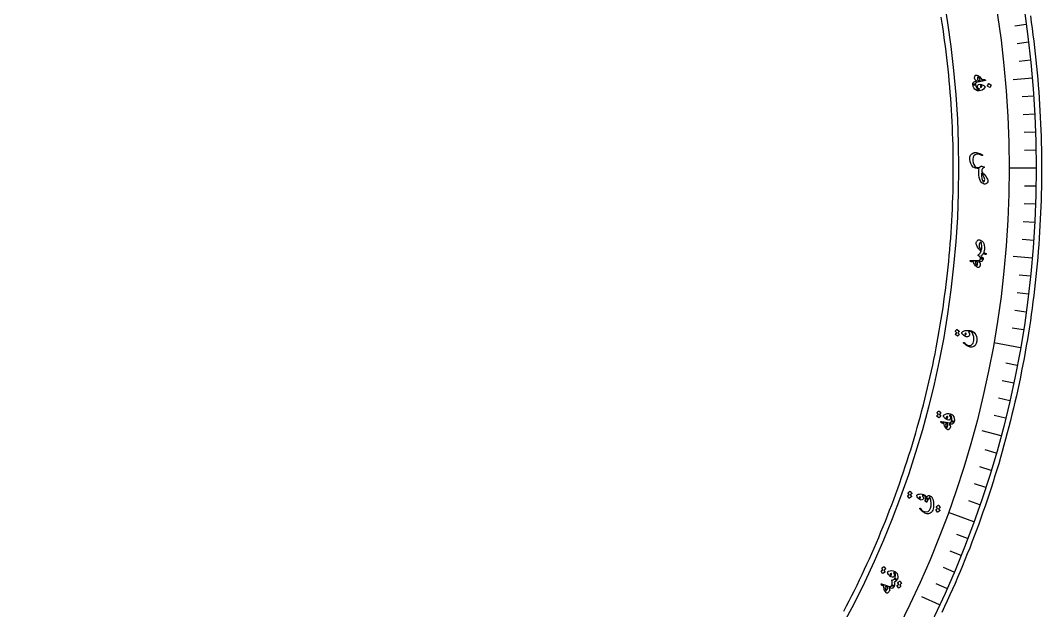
# Model space of a CAD drawing. Header units: millimetres. Extents: x -140 to 140, y -140 to 181.
# Drawn here: x 2.4 to 140, y -59.6 to 19.9 of the extents above; entities that cross this region are included whole.
import ezdxf

# ---------------------------------------------------------------- set-up
doc = ezdxf.new("R2010")
doc.units = ezdxf.units.MM
for name, color, linetype in [('CUT_INNER', 6, 'Continuous'), ('CUT_OUTER', 1, 'Continuous'), ('ENGRAVE', 7, 'Continuous'), ('ENGRAVE_FINE', 8, 'Continuous'), ('TEXT', 5, 'Continuous')]:
    doc.layers.add(name, color=color, linetype=linetype)

msp = doc.modelspace()

# ---------------------------------------------------------------- linework, layer by layer
at = {"layer": 'CUT_INNER'}
msp.add_lwpolyline([(113.3425, -59.6916), (113.7066, -58.995), (114.0665, -58.2962), (114.422, -57.5952), (114.7733, -56.892), (115.1202, -56.1867), (115.4628, -55.4793), (115.801, -54.7698), (116.1349, -54.0582), (116.4644, -53.3446), (116.7895, -52.629), (117.1103, -51.9114), (117.4266, -51.1919), (117.7385, -50.4704), (118.0459, -49.747), (118.349, -49.0217), (118.6475, -48.2946), (118.9416, -47.5657), (119.2312, -46.835), (119.5164, -46.1026), (119.797, -45.3683), (120.0731, -44.6324), (120.3447, -43.8948), (120.6118, -43.1556), (120.8743, -42.4147), (121.1323, -41.6722), (121.3857, -40.9282), (121.6346, -40.1826), (121.8788, -39.4355), (122.1185, -38.687), (122.3536, -37.9369), (122.5841, -37.1855), (122.8099, -36.4326), (123.0311, -35.6784), (123.2478, -34.9228), (123.4597, -34.1659), (123.667, -33.4077), (123.8697, -32.6483), (124.0677, -31.8876), (124.261, -31.1258), (124.4496, -30.3627), (124.6336, -29.5985), (124.8129, -28.8332), (124.9874, -28.0669), (125.1573, -27.2994), (125.3225, -26.531), (125.4829, -25.7615), (125.6386, -24.9911), (125.7896, -24.2197), (125.9358, -23.4474), (126.0773, -22.6742), (126.2141, -21.9002), (126.3461, -21.1254), (126.4733, -20.3497), (126.5958, -19.5733), (126.7135, -18.7962), (126.8265, -18.0183), (126.9346, -17.2398), (127.038, -16.4606), (127.1366, -15.6808), (127.2305, -14.9004), (127.3195, -14.1195), (127.4037, -13.338), (127.4832, -12.556), (127.5578, -11.7735), (127.6276, -10.9906), (127.6927, -10.2073), (127.7529, -9.4236), (127.8083, -8.6396), (127.8589, -7.8552), (127.9047, -7.0705), (127.9457, -6.2856), (127.9819, -5.5004), (128.0132, -4.715), (128.0397, -3.9294), (128.0614, -3.1437), (128.0783, -2.3579), (128.0904, -1.572), (128.0976, -0.786), (128.1, 0), (128.0976, 0.786), (128.0904, 1.572), (128.0783, 2.3579), (128.0614, 3.1437), (128.0397, 3.9294), (128.0132, 4.715), (127.9819, 5.5004), (127.9457, 6.2856), (127.9047, 7.0705), (127.8589, 7.8552), (127.8083, 8.6396), (127.7529, 9.4236), (127.6927, 10.2073), (127.6276, 10.9906), (127.5578, 11.7735), (127.4832, 12.556), (127.4037, 13.338), (127.3195, 14.1195), (127.2305, 14.9004), (127.1366, 15.6808), (127.038, 16.4606), (126.9346, 17.2398), (126.8265, 18.0183), (126.7135, 18.7962), (126.5958, 19.5733), (126.4733, 20.3497)], dxfattribs=at)
at = {"layer": 'CUT_OUTER'}
msp.add_lwpolyline([(138.4847, 20.5423), (138.6081, 19.6922), (138.7264, 18.8413), (138.8394, 17.9897), (138.9471, 17.1375), (139.0497, 16.2846), (139.147, 15.4311), (139.239, 14.577), (139.3259, 13.7224), (139.4074, 12.8673), (139.4838, 12.0116), (139.5548, 11.1555), (139.6207, 10.299), (139.6812, 9.4421), (139.7365, 8.5849), (139.7866, 7.7273), (139.8314, 6.8695), (139.8709, 6.0114), (139.9051, 5.153), (139.9341, 4.2945), (139.9578, 3.4358), (139.9763, 2.5769), (139.9895, 1.718), (139.9974, 0.859), (140, 0), (139.9974, -0.859), (139.9895, -1.718), (139.9763, -2.5769), (139.9578, -3.4358), (139.9341, -4.2945), (139.9051, -5.153), (139.8709, -6.0114), (139.8314, -6.8695), (139.7866, -7.7273), (139.7365, -8.5849), (139.6812, -9.4421), (139.6207, -10.299), (139.5548, -11.1555), (139.4838, -12.0116), (139.4074, -12.8673), (139.3259, -13.7224), (139.239, -14.577), (139.147, -15.4311), (139.0497, -16.2846), (138.9471, -17.1375), (138.8394, -17.9897), (138.7264, -18.8413), (138.6081, -19.6922), (138.4847, -20.5423), (138.3561, -21.3916), (138.2222, -22.2401), (138.0831, -23.0878), (137.9389, -23.9347), (137.7894, -24.7806), (137.6348, -25.6256), (137.4749, -26.4696), (137.3099, -27.3126), (137.1398, -28.1546), (136.9644, -28.9956), (136.7839, -29.8354), (136.5983, -30.6742), (136.4075, -31.5117), (136.2116, -32.3481), (136.0105, -33.1833), (135.8044, -34.0172), (135.5931, -34.8499), (135.3767, -35.6812), (135.1552, -36.5112), (134.9286, -37.3398), (134.697, -38.167), (134.4603, -38.9928), (134.2185, -39.8171), (133.9716, -40.6399), (133.7198, -41.4611), (133.4628, -42.2808), (133.2009, -43.0989), (132.9339, -43.9154), (132.662, -44.7303), (132.385, -45.5434), (132.1031, -46.3549), (131.8162, -47.1646), (131.5243, -47.9725), (131.2275, -48.7786), (130.9257, -49.5829), (130.619, -50.3853), (130.3074, -51.1858), (129.9909, -51.9844), (129.6694, -52.781), (129.3431, -53.5757), (129.012, -54.3683), (128.6759, -55.1589), (128.3351, -55.9474), (127.9894, -56.7338), (127.6388, -57.518), (127.2835, -58.3001), (126.9234, -59.08), (126.5585, -59.8577)], dxfattribs=at)
at = {"layer": 'ENGRAVE'}
for points in [[(138.756, 12.1396), (136.1479, 11.9114)], [(139.286, 0), (135.6208, 0)], [(138.756, -12.1396), (136.1479, -11.9114)], [(137.1699, -24.1868), (133.5604, -23.5503)], [(134.5399, -36.0499), (132.0112, -35.3723)], [(130.886, -47.6386), (127.4419, -46.385)], [(126.236, -58.8648), (123.8633, -57.7584)]]:
    msp.add_lwpolyline(points, dxfattribs=at)
for radius in [139.286, 135.6208, 128.814]:
    msp.add_circle((0, 0), radius, dxfattribs=at)
at = {"layer": 'ENGRAVE_FINE'}
for points in [[(137.9305, 19.3849), (136.375, 19.1663)], [(138.2478, 16.9747), (136.6887, 16.7833)], [(138.523, 14.5594), (136.9608, 14.3952)], [(138.9467, 9.7161), (137.3797, 9.6065)], [(139.0951, 7.2897), (137.5265, 7.2075)], [(139.2012, 4.861), (137.6313, 4.8062)], [(139.2648, 2.4309), (137.6942, 2.4035)], [(139.2648, -2.4309), (137.6942, -2.4035)], [(139.2012, -4.861), (137.6313, -4.8062)], [(139.0951, -7.2897), (137.5265, -7.2075)], [(138.9467, -9.7161), (137.3797, -9.6065)], [(138.523, -14.5594), (136.9608, -14.3952)], [(138.2478, -16.9747), (136.6887, -16.7833)], [(137.9305, -19.3849), (136.375, -19.1663)], [(137.5712, -21.7891), (136.0197, -21.5434)], [(136.7269, -26.577), (135.185, -26.2773)], [(136.2423, -28.9592), (134.7058, -28.6326)], [(135.7161, -31.3325), (134.1856, -30.9792)], [(135.1486, -33.6963), (133.6245, -33.3163)], [(133.8903, -38.3924), (132.3803, -37.9595)], [(133.1999, -40.7233), (131.6977, -40.264)], [(132.4689, -43.0417), (130.9749, -42.5563)], [(131.6975, -45.3471), (130.2123, -44.8357)], [(130.0347, -49.9156), (128.5682, -49.3527)], [(129.1437, -52.1775), (127.6873, -51.589)], [(128.2134, -54.4234), (126.7675, -53.8096)], [(127.2441, -56.6527), (125.8091, -56.0138)]]:
    msp.add_lwpolyline(points, dxfattribs=at)
at = {"layer": 'TEXT'}
for points in [[(132.4121, 11.9053), (132.4385, 11.8844), (132.4431, 11.8665), (132.4258, 11.8516), (132.3865, 11.8397), (132.3626, 11.8348), (132.3296, 11.8276), (132.2875, 11.8182), (132.2362, 11.8064), (132.1753, 11.7926), (132.1042, 11.7769), (132.023, 11.7593), (131.9316, 11.7398), (131.8418, 11.7206), (131.7613, 11.7035), (131.6903, 11.6884), (131.6287, 11.6754), (131.5767, 11.6646), (131.5346, 11.6558), (131.5024, 11.6491), (131.4801, 11.6446), (131.3398, 11.612), (131.2319, 11.5735), (131.1564, 11.5291), (131.1134, 11.4788), (131.098, 11.4446), (131.0895, 11.4042), (131.0879, 11.3575), (131.0932, 11.3046), (131.0908, 11.2728), (131.0775, 11.2474), (131.0533, 11.2284), (131.0183, 11.2159), (130.9754, 11.2088), (130.9317, 11.2065), (130.887, 11.209), (130.8414, 11.2164), (130.8021, 11.2274), (130.7725, 11.2407), (130.7525, 11.2564), (130.7421, 11.2743), (130.7343, 11.376), (130.7452, 11.4651), (130.7748, 11.5418), (130.8232, 11.6059), (130.8974, 11.6629), (130.9974, 11.7135), (131.1229, 11.7575), (131.2741, 11.7951), (131.1758, 11.8417), (131.0973, 11.891), (131.0388, 11.9431), (131.0001, 11.9978), (130.9839, 12.0436), (130.9742, 12.0983), (130.971, 12.162), (130.9743, 12.2346), (130.9843, 12.3117), (130.9983, 12.377), (131.0163, 12.4304), (131.0384, 12.472), (131.0673, 12.5066), (131.0987, 12.5307), (131.1326, 12.5443), (131.1689, 12.5473), (131.2151, 12.5426), (131.2667, 12.5321), (131.3238, 12.5156), (131.3864, 12.4933), (131.4496, 12.4678), (131.5002, 12.4451), (131.5382, 12.4251), (131.5637, 12.4078), (131.6703, 12.3084), (131.772, 12.1986), (131.8686, 12.0784), (131.9601, 11.9476), (132.0345, 11.9595), (132.0987, 11.969), (132.1529, 11.9761), (132.1969, 11.9809), (132.2341, 11.982), (132.2679, 11.9784), (132.2981, 11.97), (132.3249, 11.9568)], [(132.3758, 10.9602), (132.3741, 10.9329), (132.3649, 10.902), (132.3481, 10.8675), (132.3237, 10.8294), (132.1737, 10.6629), (131.9993, 10.5417), (131.8006, 10.4655), (131.5778, 10.4343), (131.4602, 10.437), (131.3544, 10.4529), (131.2602, 10.4819), (131.1778, 10.5241), (131.0029, 10.6678), (130.8721, 10.8406), (130.7852, 11.0427), (130.7421, 11.2743), (130.7457, 11.2983), (130.7608, 11.3199), (130.7874, 11.339), (130.8255, 11.3558), (130.8467, 11.3626), (130.8686, 11.3678), (130.8912, 11.3714), (130.9143, 11.3733), (130.9374, 11.3739), (130.9595, 11.3738), (130.9807, 11.3728), (131.001, 11.371), (131.0365, 11.3636), (131.0637, 11.35), (131.0826, 11.3303), (131.0932, 11.3046), (131.1434, 11.0791), (131.217, 10.8858), (131.3143, 10.7247), (131.4352, 10.5957), (131.4896, 10.6068), (131.5326, 10.6183), (131.5643, 10.6305), (131.5846, 10.6432), (131.6018, 10.6578), (131.6128, 10.671), (131.6175, 10.6827), (131.6159, 10.6929), (131.6129, 10.6997), (131.609, 10.7051), (131.6043, 10.7089), (131.5987, 10.7111), (131.5186, 10.7424), (131.4553, 10.7839), (131.4088, 10.8355), (131.3791, 10.8973), (131.3492, 11.0815), (131.3889, 11.2132), (131.4983, 11.2926), (131.6775, 11.3195), (131.7822, 11.3128), (131.8922, 11.2907), (132.0074, 11.2532), (132.1278, 11.2003), (132.2324, 11.1424), (132.3086, 11.0831), (132.3564, 11.0224), (132.3758, 10.9602)], [(131.7247, 11.8987), (131.6633, 12.0359), (131.5926, 12.1505), (131.5125, 12.2425), (131.4232, 12.3119), (131.4115, 12.316), (131.4013, 12.3148), (131.3926, 12.3083), (131.3853, 12.2966), (131.3717, 12.2542), (131.3625, 12.2089), (131.3578, 12.1606), (131.3575, 12.1092), (131.3617, 12.0548), (131.3702, 11.9973), (131.3832, 11.9369), (131.4007, 11.8733), (131.4047, 11.8636), (131.4113, 11.8537), (131.4203, 11.8434), (131.4318, 11.8329), (131.4636, 11.8381), (131.4967, 11.8441), (131.5312, 11.8511), (131.5671, 11.8589), (131.6044, 11.8675), (131.6431, 11.877), (131.6832, 11.8874), (131.7247, 11.8987)], [(131.9436, 11.0545), (131.9294, 11.0925), (131.8978, 11.1207), (131.8488, 11.1389), (131.7825, 11.1474), (131.7723, 11.1463), (131.7651, 11.1449), (131.7608, 11.1433), (131.7595, 11.1415), (131.7533, 11.1013), (131.7515, 11.0611), (131.7542, 11.0207), (131.7612, 10.9802), (131.7718, 10.9449), (131.7852, 10.9162), (131.8015, 10.8942), (131.8207, 10.8788), (131.8797, 10.928), (131.9199, 10.9737), (131.9412, 11.0159), (131.9436, 11.0545)], [(133.1816, 11.2379), (133.1869, 11.2333), (133.1904, 11.2267), (133.1922, 11.2178), (133.1921, 11.2069), (133.1678, 11.1275), (133.1363, 11.052), (133.0975, 10.9805), (133.0515, 10.9128), (133.0442, 10.906), (133.0366, 10.9027), (133.0288, 10.9028), (133.0206, 10.9063), (132.7087, 11.0671), (132.7011, 11.0734), (132.6986, 11.0821), (132.7014, 11.0932), (132.7093, 11.1068), (132.7162, 11.1185), (132.7265, 11.137), (132.7401, 11.1622), (132.757, 11.1941), (132.7773, 11.2332), (132.8008, 11.2801), (132.8276, 11.3348), (132.8576, 11.3971), (132.8628, 11.4055), (132.8683, 11.41), (132.8742, 11.4105), (132.8804, 11.407)], [(132.7551, -1.7058), (132.7332, -1.8429), (132.6675, -1.9586), (132.5579, -2.0529), (132.4045, -2.1257), (132.3461, -2.1331), (132.2811, -2.1256), (132.2095, -2.1034), (132.1313, -2.0664), (132.0561, -2.024), (131.9935, -1.9859), (131.9436, -1.9518), (131.9064, -1.9219), (131.7678, -1.7488), (131.661, -1.5159), (131.5858, -1.2231), (131.5416, -0.8704), (131.5325, -0.6584), (131.5378, -0.4557), (131.5574, -0.2623), (131.5914, -0.0781), (131.3044, -0.0346), (131.0736, 0.0214), (130.8991, 0.0898), (130.7808, 0.1707), (130.5981, 0.3827), (130.4613, 0.6233), (130.3704, 0.8927), (130.3252, 1.1911), (130.3369, 1.5057), (130.4255, 1.7581), (130.5914, 1.9485), (130.8349, 2.0772), (130.8728, 2.0885), (130.9124, 2.0978), (130.9538, 2.1053), (130.9969, 2.1108), (131.0415, 2.114), (131.0874, 2.1142), (131.1346, 2.1116), (131.183, 2.1061), (131.2687, 2.0938), (131.3533, 2.0776), (131.4367, 2.0575), (131.519, 2.0334), (131.5998, 2.0056), (131.679, 1.9743), (131.7564, 1.9395), (131.8323, 1.9013), (131.8631, 1.8842), (131.8925, 1.8674), (131.9203, 1.8508), (131.9468, 1.8344), (131.9717, 1.8185), (131.9952, 1.8032), (132.0171, 1.7887), (132.0376, 1.7749), (132.0493, 1.765), (132.0565, 1.7546), (132.0594, 1.7436), (132.0578, 1.7321), (132.0533, 1.7198), (132.0473, 1.7104), (132.0398, 1.7039), (132.0308, 1.7004), (132.0205, 1.6993), (132.0093, 1.7001), (131.997, 1.7029), (131.9837, 1.7076), (131.94, 1.7357), (131.8919, 1.7622), (131.8395, 1.7872), (131.7826, 1.8106), (131.6373, 1.8594), (131.5006, 1.8887), (131.3724, 1.8985), (131.2529, 1.889), (131.0266, 1.8131), (130.8632, 1.6785), (130.7625, 1.4854), (130.7242, 1.2335), (130.7378, 0.9907), (130.7856, 0.7548), (130.8678, 0.5257), (130.9842, 0.3032), (131.0326, 0.236), (131.0911, 0.178), (131.16, 0.1292), (131.239, 0.0896), (131.2501, 0.0849), (131.2635, 0.0828), (131.2794, 0.083), (131.2978, 0.0857), (131.473, 0.1202), (131.6266, 0.165), (131.7587, 0.2202), (131.8691, 0.2856), (131.8894, 0.2987), (131.9073, 0.3063), (131.9227, 0.3085), (131.9357, 0.3054), (132.257, 0.1844), (132.2812, 0.1671), (132.2913, 0.1501), (132.2871, 0.1337), (132.2688, 0.1177), (132.0222, -0.0274), (131.9854, -0.105), (131.9574, -0.2046), (131.9381, -0.3262), (131.9274, -0.4698), (132.0928, -0.6411), (132.2458, -0.8133), (132.3863, -0.9863), (132.5144, -1.16), (132.6207, -1.3262), (132.6963, -1.4727), (132.7411, -1.5992), (132.7551, -1.7058)], [(132.1731, -1.8905), (132.2663, -1.7714), (132.3232, -1.6462), (132.3439, -1.5152), (132.3282, -1.3783), (132.2776, -1.2296), (132.1931, -1.0591), (132.0749, -0.8671), (131.9227, -0.6537), (131.9189, -1.0405), (131.9592, -1.3754), (132.0438, -1.6587), (132.1731, -1.8905)], [(131.1834, -10.0526), (131.196, -9.9928), (131.2254, -9.9265), (131.2713, -9.8536), (131.334, -9.7741), (131.4024, -9.7052), (131.47, -9.6606), (131.5367, -9.6405), (131.6026, -9.6449), (131.6678, -9.6663), (131.7401, -9.6982), (131.8194, -9.7404), (131.9058, -9.793), (131.9845, -9.8464), (132.0448, -9.891), (132.0865, -9.9269), (132.1097, -9.954), (132.2095, -10.1554), (132.2741, -10.3829), (132.3033, -10.6366), (132.2969, -10.9161), (132.2913, -10.9727), (132.2837, -11.0287), (132.2741, -11.084), (132.2627, -11.1386), (132.2495, -11.1923), (132.235, -11.2449), (132.2191, -11.2964), (132.2017, -11.3468), (132.2362, -11.3683), (132.2995, -11.3977), (132.3916, -11.4351), (132.5125, -11.4804), (132.5358, -11.4919), (132.5483, -11.5093), (132.5499, -11.5327), (132.5408, -11.5621), (132.5244, -11.5865), (132.5038, -11.6025), (132.4791, -11.6102), (132.4501, -11.6097), (132.4149, -11.5999), (132.3783, -11.5885), (132.3404, -11.5756), (132.3011, -11.561), (132.2608, -11.5446), (132.2196, -11.5262), (132.1777, -11.5058), (132.1349, -11.4833), (132.0802, -11.5758), (132.0195, -11.6568), (131.9529, -11.7264), (131.8804, -11.7845), (131.8565, -11.8014), (131.8391, -11.8173), (131.8282, -11.8324), (131.8237, -11.8465), (131.8261, -11.8585), (131.8353, -11.8712), (131.8513, -11.8845), (131.8741, -11.8984), (131.9883, -11.9669), (132.0678, -12.0383), (132.1126, -12.1126), (132.1228, -12.1896), (132.1192, -12.1994), (132.1101, -12.2092), (132.0957, -12.219), (132.0759, -12.2288), (132.0043, -12.2481), (131.9435, -12.257), (131.8935, -12.2555), (131.8543, -12.2438), (131.821, -12.2239), (131.7962, -12.2029), (131.7798, -12.1806), (131.7719, -12.1572), (131.7445, -12.0564), (131.6905, -11.9616), (131.6098, -11.8728), (131.5025, -11.7901), (131.4817, -11.7727), (131.4676, -11.7526), (131.46, -11.7295), (131.4591, -11.7036), (131.4653, -11.6762), (131.4784, -11.6523), (131.4987, -11.6319), (131.5259, -11.6152), (131.623, -11.5505), (131.7082, -11.4639), (131.7815, -11.3555), (131.8427, -11.2254), (131.7592, -11.1326), (131.6814, -11.0424), (131.6091, -10.9547), (131.5425, -10.8696), (131.3783, -10.6257), (131.2636, -10.4085), (131.1986, -10.2175), (131.1834, -10.0526)], [(131.7899, -9.926), (131.6938, -10.0342), (131.6254, -10.1513), (131.5847, -10.2773), (131.5717, -10.4123), (131.5807, -10.4748), (131.6047, -10.5524), (131.6436, -10.645), (131.6975, -10.7526), (131.7273, -10.8079), (131.7556, -10.8587), (131.7822, -10.9049), (131.8072, -10.9466), (131.8309, -10.9838), (131.8535, -11.0164), (131.8749, -11.0446), (131.8953, -11.0682), (131.9182, -10.9445), (131.9325, -10.7974), (131.9382, -10.6269), (131.9353, -10.4332), (131.9232, -10.2463), (131.9013, -10.1007), (131.8697, -9.9962), (131.8286, -9.9328), (131.8195, -9.9231), (131.81, -9.9187), (131.8001, -9.9196), (131.7899, -9.926)], [(130.3664, -12.5076), (130.3442, -12.4825), (130.343, -12.4644), (130.3627, -12.4531), (130.4035, -12.4487), (130.4278, -12.4483), (130.4616, -12.4474), (130.5048, -12.4459), (130.5573, -12.4438), (130.6197, -12.4414), (130.6925, -12.4391), (130.7756, -12.4367), (130.8689, -12.4343), (130.9607, -12.4319), (131.0429, -12.4298), (131.1155, -12.4279), (131.1784, -12.4264), (131.2315, -12.4252), (131.2745, -12.4242), (131.3074, -12.4235), (131.3302, -12.4231), (131.4741, -12.4165), (131.5872, -12.3982), (131.6694, -12.368), (131.7208, -12.326), (131.7421, -12.295), (131.7578, -12.2565), (131.7677, -12.2106), (131.7719, -12.1572), (131.7799, -12.1262), (131.7975, -12.1034), (131.8246, -12.0889), (131.8613, -12.0826), (131.9047, -12.0832), (131.9482, -12.0886), (131.9918, -12.099), (132.0353, -12.1144), (132.072, -12.1323), (132.0988, -12.1508), (132.1157, -12.1699), (132.1228, -12.1896), (132.1123, -12.2922), (132.0855, -12.3789), (132.0425, -12.4497), (131.9832, -12.5046), (131.8997, -12.5476), (131.7922, -12.5793), (131.6607, -12.5997), (131.5052, -12.609), (131.5932, -12.6731), (131.6611, -12.7363), (131.7089, -12.7986), (131.7366, -12.86), (131.7439, -12.9083), (131.7431, -12.9642), (131.7341, -13.0277), (131.717, -13.0988), (131.6924, -13.1731), (131.666, -13.2348), (131.638, -13.284), (131.6082, -13.3207), (131.5731, -13.3492), (131.5376, -13.3668), (131.5017, -13.3735), (131.4655, -13.3693), (131.4211, -13.3557), (131.3725, -13.3353), (131.3197, -13.308), (131.2627, -13.2739), (131.2057, -13.2367), (131.1604, -13.2046), (131.127, -13.1777), (131.1053, -13.1559), (131.0197, -13.0383), (130.9407, -12.9118), (130.8685, -12.7762), (130.8028, -12.6317), (130.7276, -12.6296), (130.6627, -12.627), (130.6081, -12.6239), (130.564, -12.6204), (130.5272, -12.6146), (130.4947, -12.6049), (130.4665, -12.5912), (130.4426, -12.5735)], [(131.0432, -12.6275), (131.078, -12.7731), (131.126, -12.8986), (131.1871, -13.0039), (131.2616, -13.0889), (131.2722, -13.0951), (131.2825, -13.0959), (131.2923, -13.0912), (131.3017, -13.0811), (131.3231, -13.0422), (131.3408, -12.9994), (131.3546, -12.9528), (131.3646, -12.9024), (131.3708, -12.8481), (131.3731, -12.7901), (131.3716, -12.7282), (131.3663, -12.6625), (131.3641, -12.6522), (131.3595, -12.6412), (131.3525, -12.6295), (131.3432, -12.617), (131.311, -12.6163), (131.2774, -12.6161), (131.2422, -12.6165), (131.2054, -12.6176), (131.1672, -12.6191), (131.1274, -12.6213), (131.0861, -12.6241), (131.0432, -12.6275)], [(128.394, -21.9937), (128.39, -21.9881), (128.3882, -21.9809), (128.3887, -21.9722), (128.3915, -21.9619), (128.4121, -21.9268), (128.434, -21.8932), (128.4571, -21.8609), (128.4815, -21.8301), (128.5073, -21.8006), (128.535, -21.7721), (128.5645, -21.7445), (128.5958, -21.7181), (128.6047, -21.7135), (128.6136, -21.7123), (128.6224, -21.7145), (128.6312, -21.7201), (128.8934, -21.9533), (128.8964, -21.959), (128.8952, -21.9664), (128.8897, -21.9755), (128.8799, -21.9864), (128.8713, -21.9935), (128.8592, -22.0055), (128.8436, -22.0222), (128.8244, -22.0438), (128.8013, -22.0703), (128.7742, -22.1021), (128.7429, -22.139), (128.7074, -22.1811), (128.91, -22.3657), (128.9158, -22.3736), (128.916, -22.3825), (128.9105, -22.3924), (128.8995, -22.4032), (128.8899, -22.4127), (128.8753, -22.4276), (128.8559, -22.4481), (128.8315, -22.4741), (128.802, -22.5062), (128.7675, -22.5447), (128.7278, -22.5896), (128.683, -22.6411), (128.6761, -22.646), (128.6699, -22.6476), (128.6642, -22.6459), (128.6592, -22.6408), (128.4104, -22.4046), (128.4064, -22.399), (128.4046, -22.3918), (128.4052, -22.3831), (128.408, -22.3728), (128.424, -22.3427), (128.4416, -22.3138), (128.4606, -22.2862), (128.4812, -22.2599), (128.5031, -22.2347), (128.526, -22.2107), (128.5499, -22.1878), (128.5749, -22.1661)], [(129.2623, -22.1424), (129.2755, -22.1077), (129.3031, -22.0724), (129.3452, -22.0366), (129.4018, -22.0003), (129.5495, -21.931), (129.7196, -21.8821), (129.912, -21.8537), (130.1268, -21.8456), (130.2377, -21.8513), (130.3485, -21.8669), (130.4591, -21.8924), (130.5696, -21.9279), (130.7439, -22.0155), (130.8945, -22.1323), (131.0211, -22.2782), (131.1238, -22.4533), (131.2114, -22.676), (131.2656, -22.8917), (131.2864, -23.1004), (131.274, -23.3018), (131.1936, -23.6235), (131.0569, -23.8675), (130.8643, -24.0335), (130.6162, -24.1217), (130.5362, -24.1275), (130.452, -24.1214), (130.3634, -24.1035), (130.2706, -24.0739), (130.1701, -24.0353), (130.0708, -23.9891), (129.9726, -23.9351), (129.8756, -23.8734), (129.7796, -23.8047), (129.6845, -23.7299), (129.5902, -23.6488), (129.4968, -23.5615), (129.4872, -23.5496), (129.4821, -23.538), (129.4815, -23.5267), (129.4852, -23.5157), (129.4917, -23.5043), (129.4988, -23.4954), (129.5064, -23.4891), (129.5146, -23.4853), (129.5256, -23.4834), (129.5374, -23.4855), (129.55, -23.4918), (129.5633, -23.5021), (129.7216, -23.6477), (129.8697, -23.7588), (130.0077, -23.8354), (130.1356, -23.8773), (130.2598, -23.8896), (130.3787, -23.8759), (130.4924, -23.8362), (130.6009, -23.7704), (130.6989, -23.6761), (130.7764, -23.5539), (130.8335, -23.4039), (130.8699, -23.2261), (130.8808, -23.1027), (130.8816, -22.9794), (130.8724, -22.856), (130.8531, -22.7328), (130.8235, -22.6098), (130.7833, -22.4874), (130.7324, -22.3654), (130.671, -22.2441), (130.6107, -22.1476), (130.548, -22.0737), (130.4829, -22.0224), (130.4156, -21.9936), (130.3477, -21.9839), (130.2812, -21.9898), (130.216, -22.0113), (130.1521, -22.0485), (130.2347, -22.185), (130.2752, -22.3169), (130.2737, -22.4443), (130.2302, -22.5668), (130.1342, -22.682), (130.0053, -22.7286), (129.8436, -22.7068), (129.6492, -22.6168), (129.4654, -22.4939), (129.3397, -22.374), (129.272, -22.2569), (129.2623, -22.1424)], [(129.7943, -22.2137), (129.7471, -22.2463), (129.7117, -22.2788), (129.6882, -22.3114), (129.6766, -22.3441), (129.6767, -22.3736), (129.6871, -22.4044), (129.7076, -22.4364), (129.7384, -22.4697), (129.7671, -22.4472), (129.7906, -22.4203), (129.8089, -22.389), (129.822, -22.3533), (129.8262, -22.3188), (129.823, -22.2841), (129.8124, -22.249), (129.7943, -22.2137)], [(125.9217, -32.9848), (125.9182, -32.9789), (125.917, -32.9717), (125.9183, -32.963), (125.9219, -32.953), (125.9455, -32.9198), (125.9702, -32.8882), (125.996, -32.8582), (126.0229, -32.8296), (126.0512, -32.8024), (126.0813, -32.7764), (126.113, -32.7516), (126.1464, -32.7279), (126.1558, -32.7241), (126.1647, -32.7237), (126.1733, -32.7267), (126.1815, -32.733), (126.4227, -32.9878), (126.4252, -32.9938), (126.4233, -33.001), (126.417, -33.0097), (126.4063, -33.0196), (126.3972, -33.026), (126.3841, -33.0369), (126.3671, -33.0522), (126.3461, -33.072), (126.3208, -33.0964), (126.291, -33.1257), (126.2567, -33.1597), (126.2178, -33.1985), (126.4036, -33.3998), (126.4087, -33.4082), (126.4081, -33.4171), (126.4019, -33.4265), (126.3899, -33.4363), (126.3795, -33.4449), (126.3638, -33.4585), (126.3426, -33.4772), (126.3161, -33.501), (126.284, -33.5304), (126.2462, -33.5657), (126.2028, -33.6071), (126.1537, -33.6544), (126.1465, -33.6587), (126.1401, -33.6598), (126.1346, -33.6576), (126.13, -33.6521), (125.9025, -33.3954), (125.899, -33.3894), (125.8979, -33.3821), (125.8992, -33.3735), (125.9029, -33.3635), (125.9215, -33.3349), (125.9414, -33.3077), (125.9628, -33.2819), (125.9856, -33.2574), (126.0096, -33.2342), (126.0345, -33.2123), (126.0603, -33.1916), (126.087, -33.1721)], [(126.4206, -34.2002), (126.403, -34.1718), (126.4048, -34.1536), (126.4262, -34.1458), (126.4671, -34.1483), (126.4912, -34.1521), (126.5246, -34.1568), (126.5674, -34.1626), (126.6196, -34.1693), (126.6815, -34.1775), (126.7536, -34.1874), (126.8359, -34.199), (126.9284, -34.2123), (127.0193, -34.2253), (127.1007, -34.237), (127.1725, -34.2473), (127.2348, -34.2564), (127.2874, -34.2641), (127.3299, -34.2704), (127.3624, -34.2752), (127.385, -34.2786), (127.5279, -34.2963), (127.6425, -34.2971), (127.7286, -34.2812), (127.7863, -34.2484), (127.8126, -34.2214), (127.8344, -34.1861), (127.8519, -34.1425), (127.865, -34.0906), (127.8781, -34.0613), (127.8993, -34.0418), (127.9284, -34.032), (127.9657, -34.032), (128.0084, -34.0398), (128.0504, -34.0525), (128.0915, -34.0701), (128.1319, -34.0925), (128.1651, -34.1164), (128.1884, -34.1391), (128.2019, -34.1608), (128.2055, -34.1814), (128.1779, -34.2807), (128.137, -34.3617), (128.0827, -34.4243), (128.015, -34.4685), (127.9256, -34.4968), (127.8143, -34.51), (127.6812, -34.5082), (127.5263, -34.4912), (127.6023, -34.5691), (127.6587, -34.6429), (127.6953, -34.7123), (127.7123, -34.7775), (127.7114, -34.8263), (127.7013, -34.8813), (127.6818, -34.9424), (127.653, -35.0096), (127.6162, -35.0787), (127.5799, -35.1351), (127.5439, -35.1789), (127.5084, -35.2101), (127.469, -35.2323), (127.4311, -35.2437), (127.3946, -35.2443), (127.3596, -35.2341), (127.3182, -35.2132), (127.2737, -35.1849), (127.2262, -35.1492), (127.1757, -35.106), (127.1257, -35.0598), (127.0865, -35.0206), (127.0581, -34.9884), (127.0404, -34.9632), (126.9757, -34.833), (126.9191, -34.695), (126.8705, -34.5493), (126.8301, -34.3958), (126.7562, -34.3811), (126.6927, -34.3676), (126.6395, -34.3554), (126.5965, -34.3445), (126.5612, -34.3327), (126.5308, -34.3176), (126.5053, -34.2994), (126.4848, -34.278)], [(126.7726, -33.3364), (126.7832, -33.3115), (126.8021, -33.2858), (126.8293, -33.2593), (126.8648, -33.2319), (127.0609, -33.1259), (127.2653, -33.0696), (127.4778, -33.063), (127.6987, -33.1064), (127.8089, -33.1473), (127.9037, -33.197), (127.9831, -33.2554), (128.0471, -33.3224), (128.1646, -33.5168), (128.2302, -33.7248), (128.2439, -33.9464), (128.2055, -34.1814), (128.1939, -34.203), (128.1723, -34.2184), (128.1407, -34.2275), (128.0992, -34.2304), (128.0768, -34.2296), (128.0545, -34.2271), (128.0321, -34.2228), (128.0096, -34.2166), (127.9878, -34.2094), (127.967, -34.2017), (127.9474, -34.1935), (127.929, -34.1849), (127.8981, -34.1657), (127.8772, -34.1436), (127.8661, -34.1186), (127.865, -34.0906), (127.8943, -33.8602), (127.8899, -33.6525), (127.8519, -33.4677), (127.7804, -33.3057), (127.7254, -33.2982), (127.681, -33.2949), (127.6471, -33.296), (127.6237, -33.3012), (127.6026, -33.3094), (127.5879, -33.3182), (127.5796, -33.3276), (127.5778, -33.3378), (127.5783, -33.3452), (127.5802, -33.3515), (127.5834, -33.3567), (127.588, -33.3606), (127.6532, -33.4167), (127.6992, -33.4768), (127.7259, -33.541), (127.7332, -33.6093), (127.6996, -33.7932), (127.6178, -33.9041), (127.488, -33.9417), (127.3103, -33.9063), (127.2141, -33.8645), (127.1181, -33.8066), (127.0222, -33.7327), (126.9266, -33.6428), (126.8474, -33.5538), (126.7953, -33.4731), (126.7704, -33.4007), (126.7726, -33.3364)], [(127.1488, -33.5685), (127.1495, -33.6088), (127.1699, -33.6457), (127.2098, -33.6793), (127.2694, -33.7094), (127.2794, -33.7118), (127.2867, -33.713), (127.2913, -33.7129), (127.2931, -33.7117), (127.3124, -33.6761), (127.3276, -33.6389), (127.3386, -33.6001), (127.3454, -33.5598), (127.3472, -33.5231), (127.3441, -33.4917), (127.336, -33.4656), (127.323, -33.4448), (127.251, -33.4713), (127.198, -33.5007), (127.1639, -33.5331), (127.1488, -33.5685)], [(127.0678, -34.4319), (127.0776, -34.5814), (127.1039, -34.7131), (127.1465, -34.8271), (127.2056, -34.9235), (127.2151, -34.9314), (127.2251, -34.9339), (127.2355, -34.9309), (127.2465, -34.9225), (127.2742, -34.8877), (127.2987, -34.8485), (127.3202, -34.8049), (127.3385, -34.7569), (127.3537, -34.7044), (127.3657, -34.6476), (127.3747, -34.5863), (127.3804, -34.5207), (127.38, -34.5102), (127.3773, -34.4985), (127.3724, -34.4858), (127.3652, -34.4719), (127.3337, -34.4658), (127.3005, -34.46), (127.2657, -34.4545), (127.2294, -34.4494), (127.1914, -34.4445), (127.1518, -34.44), (127.1106, -34.4358), (127.0678, -34.4319)], [(122.0165, -43.782), (122.0135, -43.7759), (122.0131, -43.7685), (122.0151, -43.7601), (122.0195, -43.7504), (122.0459, -43.7197), (122.0733, -43.6905), (122.1016, -43.663), (122.1308, -43.637), (122.1614, -43.6126), (122.1936, -43.5894), (122.2273, -43.5676), (122.2627, -43.5471), (122.2723, -43.5442), (122.2813, -43.5446), (122.2895, -43.5483), (122.2972, -43.5553), (122.5152, -43.8297), (122.5172, -43.8358), (122.5147, -43.8428), (122.5076, -43.8508), (122.4961, -43.8598), (122.4865, -43.8653), (122.4725, -43.8749), (122.4542, -43.8886), (122.4316, -43.9064), (122.4043, -43.9284), (122.3721, -43.9547), (122.3349, -43.9854), (122.2928, -44.0205), (122.4604, -44.2368), (122.4647, -44.2456), (122.4634, -44.2544), (122.4563, -44.2631), (122.4436, -44.2718), (122.4325, -44.2794), (122.4156, -44.2915), (122.3929, -44.3082), (122.3644, -44.3295), (122.3299, -44.3557), (122.2892, -44.3874), (122.2424, -44.4246), (122.1894, -44.4672), (122.1819, -44.4708), (122.1754, -44.4713), (122.1702, -44.4686), (122.166, -44.4628), (121.9618, -44.1877), (121.9589, -44.1815), (121.9584, -44.1742), (121.9604, -44.1657), (121.965, -44.1561), (121.9859, -44.1294), (122.0082, -44.1042), (122.0317, -44.0805), (122.0565, -44.0582), (122.0824, -44.0374), (122.1091, -44.0178), (122.1366, -43.9996), (122.1649, -43.9827)], [(123.3816, -43.9415), (123.5521, -43.907), (123.7214, -43.9003), (123.8897, -43.9214), (124.0569, -43.9706), (124.0934, -43.9842), (124.129, -43.9987), (124.1637, -44.0143), (124.1976, -44.0308), (124.2303, -44.0483), (124.2617, -44.0666), (124.2918, -44.0857), (124.3206, -44.1056), (124.4939, -44.2729), (124.587, -44.4781), (124.5998, -44.7212), (124.532, -45.0019), (124.5245, -45.0148), (124.5139, -45.0204), (124.5002, -45.0186), (124.4835, -45.0094), (124.4455, -44.98), (124.4044, -44.9433), (124.3602, -44.8991), (124.3129, -44.8477), (124.3054, -44.8377), (124.3008, -44.8266), (124.2991, -44.8146), (124.3005, -44.8015), (124.3329, -44.5846), (124.3359, -44.4041), (124.3096, -44.2601), (124.2541, -44.1526), (124.2252, -44.1263), (124.1871, -44.1101), (124.1396, -44.1041), (124.0828, -44.1083), (124.0539, -44.1125), (124.028, -44.1178), (124.0051, -44.1242), (123.9852, -44.1316), (123.9675, -44.1399), (123.9516, -44.1487), (123.9372, -44.1581), (123.9244, -44.168), (123.981, -44.2322), (124.0234, -44.2925), (124.0516, -44.3488), (124.0657, -44.401), (124.0666, -44.5138), (124.034, -44.6025), (123.9677, -44.6673), (123.868, -44.7079), (123.7707, -44.7167), (123.6705, -44.6958), (123.5675, -44.6453), (123.4616, -44.5654), (123.3191, -44.4245), (123.2265, -44.2967), (123.1837, -44.1818), (123.1909, -44.0797), (123.2137, -44.0363), (123.2531, -43.9988), (123.309, -43.9672), (123.3816, -43.9415)], [(123.4954, -44.3789), (123.492, -44.4015), (123.4962, -44.4288), (123.508, -44.461), (123.5275, -44.498), (123.54, -44.5103), (123.5559, -44.5145), (123.5752, -44.5106), (123.598, -44.4986), (123.6463, -44.4554), (123.6719, -44.403), (123.6748, -44.3413), (123.6549, -44.2706), (123.6495, -44.2624), (123.6428, -44.2579), (123.6348, -44.2571), (123.6254, -44.26), (123.576, -44.2914), (123.5378, -44.3217), (123.511, -44.3509), (123.4954, -44.3789)], [(124.33, -44.858), (124.3446, -44.8023), (124.361, -44.7462), (124.3789, -44.6896), (124.3986, -44.6326), (124.4202, -44.5755), (124.4437, -44.5186), (124.4691, -44.4618), (124.4966, -44.4053), (124.553, -44.3017), (124.6119, -44.2183), (124.6736, -44.1551), (124.7379, -44.112), (124.7759, -44.0992), (124.8187, -44.0979), (124.8662, -44.1081), (124.9184, -44.13), (125.0235, -44.188), (125.107, -44.2426), (125.1689, -44.2937), (125.2091, -44.3414), (125.2408, -44.3949), (125.2708, -44.4574), (125.2992, -44.5287), (125.326, -44.6089), (125.4215, -45.0099), (125.4529, -45.3884), (125.4204, -45.7439), (125.3241, -46.0759), (125.261, -46.2041), (125.1852, -46.3139), (125.0968, -46.4052), (124.9959, -46.4781), (124.8868, -46.5311), (124.7741, -46.5632), (124.6576, -46.5742), (124.5375, -46.5644), (124.4134, -46.5343), (124.2851, -46.4847), (124.1526, -46.4157), (124.0158, -46.3273), (123.9467, -46.2768), (123.8822, -46.2246), (123.8223, -46.1707), (123.7669, -46.1151), (123.7156, -46.0583), (123.668, -46.0005), (123.6242, -45.9418), (123.5841, -45.8821), (123.5755, -45.861), (123.5742, -45.8441), (123.5802, -45.8314), (123.5935, -45.8231), (123.6123, -45.8188), (123.6298, -45.8209), (123.646, -45.8292), (123.6609, -45.8439), (123.7908, -46.0025), (123.9219, -46.1279), (124.0545, -46.22), (124.1886, -46.2786), (124.4641, -46.3192), (124.6949, -46.2567), (124.8807, -46.0907), (125.0212, -45.8215), (125.1049, -45.4866), (125.1192, -45.1281), (125.064, -44.7462), (124.939, -44.3417), (124.9346, -44.3357), (124.9286, -44.3328), (124.921, -44.333), (124.9118, -44.3362), (124.8271, -44.4052), (124.7352, -44.5404), (124.6361, -44.7418), (124.5293, -45.0093), (124.5227, -45.022), (124.5146, -45.0269), (124.5053, -45.0241), (124.4945, -45.0134)], [(125.8437, -45.6575), (125.8408, -45.6512), (125.8404, -45.6437), (125.8425, -45.6349), (125.8472, -45.625), (125.8741, -45.5931), (125.9019, -45.563), (125.9307, -45.5344), (125.9605, -45.5075), (125.9915, -45.4822), (126.0241, -45.4581), (126.0583, -45.4355), (126.0941, -45.4141), (126.1038, -45.411), (126.1128, -45.4114), (126.121, -45.4151), (126.1286, -45.4223), (126.3436, -45.7032), (126.3455, -45.7094), (126.3428, -45.7167), (126.3357, -45.725), (126.324, -45.7342), (126.3142, -45.74), (126.3001, -45.75), (126.2815, -45.7642), (126.2586, -45.7826), (126.2309, -45.8054), (126.1982, -45.8328), (126.1605, -45.8646), (126.1177, -45.901), (126.2828, -46.1224), (126.2871, -46.1314), (126.2856, -46.1404), (126.2784, -46.1495), (126.2655, -46.1585), (126.2543, -46.1664), (126.2372, -46.179), (126.2141, -46.1963), (126.1852, -46.2183), (126.1502, -46.2456), (126.109, -46.2785), (126.0614, -46.317), (126.0076, -46.3612), (126, -46.365), (125.9935, -46.3656), (125.9883, -46.3628), (125.9842, -46.3568), (125.7831, -46.0753), (125.7802, -46.0689), (125.7798, -46.0614), (125.782, -46.0527), (125.7867, -46.0427), (125.8081, -46.0151), (125.8308, -45.989), (125.8548, -45.9645), (125.88, -45.9414), (125.9063, -45.9198), (125.9333, -45.8995), (125.9612, -45.8805), (125.9899, -45.8629)], [(118.4768, -53.9213), (118.4744, -53.9148), (118.4745, -53.9075), (118.4772, -53.8992), (118.4825, -53.8899), (118.5114, -53.8613), (118.5411, -53.8343), (118.5716, -53.8091), (118.603, -53.7855), (118.6356, -53.7635), (118.6696, -53.743), (118.7051, -53.7239), (118.7421, -53.7063), (118.7519, -53.7041), (118.7608, -53.7052), (118.7688, -53.7096), (118.7758, -53.7173), (118.9701, -54.0094), (118.9716, -54.0157), (118.9684, -54.0225), (118.9608, -54.03), (118.9485, -54.038), (118.9385, -54.0427), (118.9237, -54.0512), (118.9043, -54.0634), (118.8803, -54.0793), (118.8512, -54.0991), (118.8169, -54.1228), (118.7772, -54.1505), (118.7323, -54.1822), (118.8812, -54.4122), (118.8848, -54.4213), (118.8827, -54.4299), (118.8749, -54.4381), (118.8615, -54.4458), (118.8498, -54.4525), (118.832, -54.4632), (118.8079, -54.4781), (118.7777, -54.497), (118.7411, -54.5205), (118.6979, -54.5489), (118.6481, -54.5822), (118.5916, -54.6205), (118.5838, -54.6235), (118.5773, -54.6235), (118.5723, -54.6204), (118.5687, -54.6142), (118.3882, -54.3225), (118.3857, -54.3161), (118.3859, -54.3087), (118.3886, -54.3004), (118.3939, -54.2912), (118.4171, -54.2662), (118.4414, -54.2428), (118.4669, -54.221), (118.4935, -54.2007), (118.5211, -54.182), (118.5493, -54.1646), (118.5783, -54.1486), (118.608, -54.134)], [(119.2556, -54.4124), (119.2702, -54.3897), (119.2932, -54.3676), (119.3246, -54.3461), (119.3642, -54.3251), (119.5755, -54.2541), (119.7865, -54.2333), (119.9971, -54.263), (120.2073, -54.3433), (120.3089, -54.4024), (120.3939, -54.4674), (120.4622, -54.5384), (120.5139, -54.6154), (120.5966, -54.8269), (120.6259, -55.0431), (120.6017, -55.2638), (120.5239, -55.4888), (120.5088, -55.5081), (120.4849, -55.5196), (120.4522, -55.5232), (120.4108, -55.519), (120.3889, -55.5145), (120.3673, -55.5082), (120.346, -55.5001), (120.3249, -55.4902), (120.3046, -55.4794), (120.2855, -55.4683), (120.2675, -55.4569), (120.2508, -55.4452), (120.2237, -55.4211), (120.2068, -55.3958), (120.2002, -55.3692), (120.2038, -55.3414), (120.2718, -55.1194), (120.3028, -54.914), (120.2968, -54.7253), (120.2539, -54.5535), (120.201, -54.5368), (120.1578, -54.5261), (120.1242, -54.5213), (120.1003, -54.5225), (120.0781, -54.527), (120.0621, -54.5331), (120.0524, -54.541), (120.0488, -54.5507), (120.0481, -54.5582), (120.0489, -54.5647), (120.0512, -54.5703), (120.0549, -54.575), (120.1097, -54.6413), (120.1448, -54.7084), (120.1602, -54.7762), (120.1558, -54.8447), (120.0914, -55.0203), (119.992, -55.1156), (119.8577, -55.1306), (119.6886, -55.0655), (119.6008, -55.0079), (119.516, -54.9345), (119.4342, -54.8454), (119.3552, -54.7406), (119.2923, -54.6394), (119.2547, -54.551), (119.2424, -54.4754), (119.2556, -54.4124)], [(119.5868, -54.7051), (119.5807, -54.7449), (119.5945, -54.7848), (119.6281, -54.8246), (119.6817, -54.8645), (119.6912, -54.8686), (119.6982, -54.871), (119.7027, -54.8717), (119.7047, -54.8708), (119.7298, -54.839), (119.751, -54.8049), (119.7685, -54.7686), (119.7821, -54.73), (119.7901, -54.6942), (119.7923, -54.6627), (119.7888, -54.6356), (119.7796, -54.6129), (119.7041, -54.6267), (119.6468, -54.6467), (119.6077, -54.6728), (119.5868, -54.7051)], [(118.359, -56.0621), (118.3467, -56.031), (118.3517, -56.0135), (118.3741, -56.0096), (118.414, -56.0193), (118.437, -56.0273), (118.4691, -56.0379), (118.5102, -56.0511), (118.5603, -56.0671), (118.6198, -56.086), (118.689, -56.1085), (118.768, -56.1345), (118.8566, -56.164), (118.9438, -56.1929), (119.0218, -56.2189), (119.0907, -56.2418), (119.1504, -56.2618), (119.2007, -56.2786), (119.2415, -56.2923), (119.2726, -56.3029), (119.2942, -56.3102), (119.4318, -56.3529), (119.5444, -56.3741), (119.632, -56.3736), (119.6946, -56.3516), (119.7252, -56.3297), (119.753, -56.2988), (119.7779, -56.259), (119.8, -56.2102), (119.8181, -56.1838), (119.8423, -56.1683), (119.8728, -56.1639), (119.9094, -56.1705), (119.9501, -56.1857), (119.9892, -56.2056), (120.0266, -56.2302), (120.0623, -56.2595), (120.0907, -56.2888), (120.1096, -56.3153), (120.1191, -56.339), (120.119, -56.3599), (120.0743, -56.4528), (120.0196, -56.5253), (119.9551, -56.5773), (119.8807, -56.6088), (119.7876, -56.6208), (119.6757, -56.6141), (119.5451, -56.5886), (119.3957, -56.5445), (119.4566, -56.6347), (119.499, -56.7172), (119.5228, -56.7921), (119.528, -56.8592), (119.5185, -56.9071), (119.4987, -56.9595), (119.4687, -57.0161), (119.4284, -57.0772), (119.38, -57.1386), (119.3343, -57.1877), (119.2911, -57.2245), (119.2507, -57.2489), (119.208, -57.2637), (119.1686, -57.2682), (119.1326, -57.2624), (119.1, -57.2461), (119.0629, -57.2182), (119.0241, -57.1825), (118.9837, -57.1389), (118.9416, -57.0875), (118.9006, -57.0331), (118.869, -56.9876), (118.8467, -56.9508), (118.8338, -56.923), (118.7932, -56.7833), (118.7619, -56.6375), (118.74, -56.4854), (118.7274, -56.3272), (118.6573, -56.2996), (118.5971, -56.2751), (118.5469, -56.2537), (118.5066, -56.2354), (118.4739, -56.2175), (118.4466, -56.1973), (118.4248, -56.1748), (118.4084, -56.1501)], [(118.9549, -56.4049), (118.9381, -56.5537), (118.9406, -56.688), (118.9623, -56.8078), (119.0034, -56.9131), (119.0114, -56.9226), (119.0207, -56.9268), (119.0316, -56.9257), (119.0438, -56.9194), (119.0772, -56.8901), (119.1084, -56.8558), (119.1372, -56.8167), (119.1637, -56.7727), (119.188, -56.7238), (119.2099, -56.6699), (119.2295, -56.6112), (119.2468, -56.5477), (119.2483, -56.5372), (119.2477, -56.5253), (119.2451, -56.5119), (119.2405, -56.497), (119.2106, -56.4854), (119.179, -56.4738), (119.1457, -56.4622), (119.1108, -56.4507), (119.0743, -56.4392), (119.0361, -56.4277), (118.9963, -56.4163), (118.9549, -56.4049)], [(120.2038, -55.3414), (120.2259, -55.3173), (120.245, -55.301), (120.2611, -55.2924), (120.2741, -55.2916), (120.2913, -55.2963), (120.3113, -55.3044), (120.334, -55.3159), (120.3595, -55.3309), (120.4388, -55.3839), (120.4927, -55.4278), (120.521, -55.4628), (120.5239, -55.4888), (120.4658, -55.5791), (120.3806, -55.6568), (120.2683, -55.7218), (120.1288, -55.7742), (120.1729, -55.9063), (120.186, -56.048), (120.168, -56.1992), (120.119, -56.3599), (120.108, -56.3746), (120.0919, -56.3831), (120.0706, -56.3853), (120.0441, -56.3813), (119.8819, -56.3398), (119.8638, -56.3351), (119.8465, -56.3254), (119.8299, -56.3105), (119.8141, -56.2906), (119.8037, -56.2714), (119.7979, -56.2516), (119.7966, -56.2312), (119.8, -56.2102), (119.8575, -56.0182), (119.8784, -55.8483), (119.863, -55.7005), (119.8112, -55.5749), (119.8033, -55.5593), (119.7998, -55.5436), (119.8007, -55.5278), (119.8059, -55.5119), (119.8144, -55.4988), (119.825, -55.4916), (119.8378, -55.4902), (119.8527, -55.4947), (119.8662, -55.5004), (119.8784, -55.5045), (119.8892, -55.5068), (119.8986, -55.5073), (119.998, -55.4807), (120.082, -55.4441), (120.1506, -55.3977), (120.2038, -55.3414)], [(120.6258, -55.8657), (120.6235, -55.8592), (120.6237, -55.8517), (120.6265, -55.8433), (120.632, -55.8338), (120.6614, -55.8046), (120.6916, -55.7772), (120.7226, -55.7515), (120.7545, -55.7274), (120.7875, -55.705), (120.8219, -55.6841), (120.8578, -55.6647), (120.8952, -55.6467), (120.9051, -55.6444), (120.914, -55.6456), (120.9219, -55.65), (120.9288, -55.6578), (121.1196, -55.9548), (121.121, -55.9612), (121.1177, -55.9681), (121.1099, -55.9757), (121.0975, -55.9839), (121.0873, -55.9887), (121.0724, -55.9973), (121.0528, -56.0098), (121.0284, -56.026), (120.999, -56.0462), (120.9642, -56.0704), (120.924, -56.0986), (120.8784, -56.1309), (121.0244, -56.3647), (121.0279, -56.374), (121.0257, -56.3828), (121.0178, -56.3911), (121.0041, -56.3989), (120.9923, -56.4057), (120.9743, -56.4167), (120.9499, -56.4318), (120.9193, -56.4511), (120.8822, -56.475), (120.8384, -56.504), (120.7879, -56.538), (120.7307, -56.577), (120.7228, -56.5801), (120.7163, -56.5801), (120.7113, -56.577), (120.7078, -56.5707), (120.5309, -56.2742), (120.5286, -56.2676), (120.5288, -56.2601), (120.5317, -56.2517), (120.5372, -56.2422), (120.5608, -56.2168), (120.5855, -56.1929), (120.6114, -56.1707), (120.6384, -56.1501), (120.6664, -56.1309), (120.695, -56.1132), (120.7243, -56.0969), (120.7543, -56.082)]]:
    msp.add_lwpolyline(points, close=True, dxfattribs=at)

doc.saveas('drawing.dxf')
